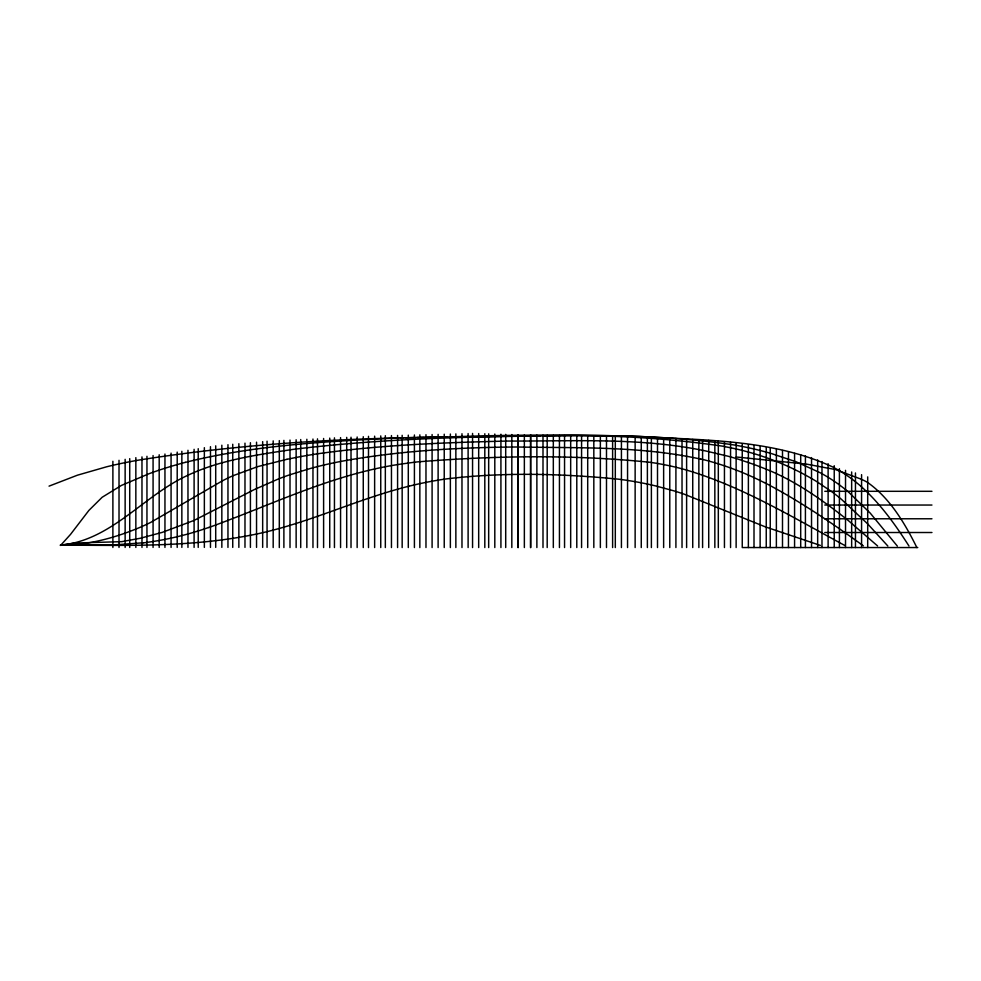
<?xml version="1.0" encoding="UTF-8"?>
<svg xmlns="http://www.w3.org/2000/svg" width="981" height="981" viewBox="0 0 981 981"><rect width="100%" height="100%" fill="white"/><g stroke="black" fill="none" stroke-linecap="round" stroke-linejoin="round"><path stroke-width="1.47" d="M794.573 547.545L794.573 453.357M60.528 545.461L70.522 534.4L88.903 510.402L102.147 497.269L121.423 485.423L149.296 473.615A393.013 393.013 0 0 1 185.299 462.37M49.05 486.135L77.413 475.196L106.61 466.797A444.074 444.074 0 0 1 139.707 459.942C228.328 445.901 318.016 439.488 407.679 437.734M208.732 527.545C273.773 504.099 336.79 472.229 406.146 463.375A390.046 390.046 0 0 1 417.342 461.904C494.571 455.638 572.646 454.399 649.79 462.272A274.472 274.472 0 0 1 683.168 469.102C740.913 485.509 792.55 517.33 844.997 545.571M185.299 462.382C254.802 445.018 326.661 441.413 397.93 437.992M409.273 486.11C355.343 499.464 305.116 524.97 250.327 535.283C187.812 547.521 123.716 545.289 60.381 545.154L113.036 544.97L142.968 542.8M286.979 459.304L257.795 466.588L232.902 475.76A186.954 186.954 0 0 0 222.675 480.678L150.731 522.383A203.95 203.95 0 0 1 140.442 527.177C115.194 537.833 88.118 545.301 60.528 545.154L74.838 543.069L121.828 541.647L140.32 538.25L162.233 532.389L194.042 520.42L254.324 489.568L278.629 478.863A282.773 282.773 0 0 1 289.285 474.939L310.879 468.329A395.932 395.932 0 0 1 347.777 460.175C403.534 450.561 460.101 447.422 516.607 446.993C577.883 448.17 640.078 445.877 700.348 459.022M60.528 545.154C111.503 540.556 143.545 495.393 187.862 475.282C220.958 459.66 257.696 454.755 293.527 449.323C375.515 439.353 458.262 436.704 540.789 436.067M400.138 437.967L403.902 437.845M405.472 437.759L415.208 437.526M449.408 436.913C512.842 434.522 576.362 434.608 639.784 436.435C704.517 440.457 772.758 439.157 832.783 467.017A144.33 144.33 0 0 1 863.721 488.832C881.6 505.473 895.898 525.534 908.982 546.037M409.236 437.649L418.985 437.44M416.79 437.477L447.25 436.937M445.607 436.999C541.72 436.68 638.496 430.634 733.96 444.945A346.256 346.256 0 0 1 771.017 453.43L796.155 461.793L820.386 472.842A169.235 169.235 0 0 1 848.504 492.033L870.257 513.149L897.345 546.098M420.591 437.403L424.405 437.33M439.635 437.072L443.437 437.011M426.563 437.305L437.992 437.134M544.541 436.03C604.774 434.424 665.339 437.649 724.947 446.514M824.788 491.309L931.95 491.309M824.788 505.043L931.95 505.043M824.788 518.777L931.95 518.777M824.788 532.511L931.95 532.511M917.775 547.545L742.249 547.545L742.249 443.866M736.13 456.987L805.413 464.013A107.162 107.162 0 0 1 807.719 464.332L826.566 467.937A56.371 56.371 0 0 0 828.884 468.305L835.542 469.58L860.815 479.047A53.648 53.648 0 0 1 867.695 482.517C890.135 498.409 904.825 523.302 916.855 547.545M820.349 545.399L765.536 526.944L684.628 494.338A286.501 286.501 0 0 0 673.873 490.843L655.749 485.951A341.032 341.032 0 0 0 618.496 479.182C561.34 473.541 503.363 472.045 446.245 478.924A358.899 358.899 0 0 0 409.273 486.135M764.334 482.505C799.11 500.653 831.716 522.787 863.366 545.865M877.603 545.963L848.626 520.825A558.863 558.863 0 0 0 835.542 510.623C813.372 493.848 789.889 478.36 763.843 468.28A340.701 340.701 0 0 0 753.224 464.209L738.828 459.353A296.593 296.593 0 0 0 727.914 456.19L705.854 450.99A525.791 525.791 0 0 0 694.72 448.82C633.052 437.698 570.047 441.315 507.717 441.045C443.915 442.566 379.966 444.908 316.704 453.921A502.26 502.26 0 0 0 286.979 459.316M887.854 546.037L867.817 524.038L841.195 499.096A193.171 193.171 0 0 0 832.256 492.07L816.548 481.475A268.892 268.892 0 0 0 724.922 446.686M861.576 547.545L861.576 474.657M828.111 547.545L828.111 463.719M867.695 476.889L867.695 547.545M855.457 472.952L855.457 547.545M851.655 471.959L851.655 547.545M845.524 470.34L845.524 547.545M839.405 468.722L839.405 547.545M834.23 465.705L834.23 547.545M821.98 461.511L821.98 547.545M817.663 459.881L817.663 547.545M811.532 457.575L811.532 547.545M805.413 455.748L805.413 547.545M800.704 454.718L800.704 547.545M788.454 451.959L788.454 547.545M782.495 450.475L782.495 547.545M776.376 449.372L776.376 547.545M770.244 448.366L770.244 547.545M766.247 447.692L766.247 547.545M760.128 446.698L760.128 547.545M754.009 445.693L754.009 547.545M748.38 444.749L748.38 547.545M736.13 442.995L736.13 547.545M730.563 442.296L730.563 547.545M724.444 441.793L724.444 547.545M718.313 441.192L718.313 547.545M714.842 440.874L714.842 547.545M708.723 440.334L708.723 547.545M702.592 439.991L702.592 547.545M698.864 439.831L698.864 547.545M692.733 439.427L692.733 547.545M686.614 439.047L686.614 547.545M682.028 438.777L682.028 547.545M675.909 438.446L675.909 547.545M669.778 438.213L669.778 547.545M663.634 437.992L663.634 547.545M657.503 437.759L657.503 547.545M651.384 437.526L651.384 547.545M647.386 437.379L647.386 547.545M641.267 437.244L641.267 547.545M635.136 437.097L635.136 547.545M627.558 436.888L627.558 547.545M621.427 436.766L621.427 547.545M615.308 436.643L615.308 547.545M612.61 436.594L612.61 547.545M606.491 436.471L606.491 547.545M600.36 436.337L600.36 547.545M593.824 436.202L593.824 547.545M587.705 436.067L587.705 547.545M581.574 435.944L581.574 547.545M576.791 435.822L576.791 547.545M570.672 435.662L570.672 547.545M564.553 435.564L564.553 547.545M559.44 435.478L559.44 547.545M553.321 435.38L553.321 547.545M547.19 435.282L547.19 547.545M542.996 435.208L542.996 547.545M536.877 435.11L536.877 547.545M530.758 435.012L530.758 547.545M530.476 435L530.476 547.545M524.357 434.902L524.357 547.545M518.226 434.73L518.226 547.545M517.943 434.718L517.943 547.545M511.824 434.534L511.824 547.545M505.705 434.35L505.705 547.545M500.923 434.203L500.923 547.545M494.804 434.019L494.804 547.545M488.673 433.835L488.673 547.545M484.81 433.725L484.81 547.545M478.679 433.541L478.679 547.545M472.56 433.43L472.56 547.545M468.109 433.553L468.109 547.545M461.977 433.725L461.977 547.545M455.858 433.884L455.858 547.545M450.365 434.043L450.365 547.545M444.234 434.215L444.234 547.545M438.115 434.362L438.115 547.545M432.094 434.522L432.094 547.545M425.975 434.693L425.975 547.545M419.843 434.841L419.843 547.57M414.411 434.975L414.411 547.545M408.292 435.135L408.292 547.545M402.161 435.306L402.161 547.545M397.587 435.429L397.587 547.545M391.456 435.564L391.456 547.545M385.337 435.711L385.337 547.545M380.751 435.907L380.751 547.545M374.632 436.165L374.632 547.545M368.5 436.337L368.5 547.57M363.264 436.717L363.264 547.545M357.145 436.999L357.145 547.545M351.014 437.207L351.014 547.545M346.698 437.379L346.698 547.545M340.566 437.6L340.566 547.545M334.447 437.845L334.447 547.545M329.739 438.09L329.739 547.545M323.607 438.482L323.607 547.545M317.488 438.85L317.488 547.545M312.964 439.047L312.964 547.545M306.845 439.267L306.845 547.545M300.713 439.525L300.713 547.545M296.139 439.758L296.139 547.545M290.008 440.064L290.008 547.545M283.889 440.371L283.889 547.545M279.303 440.604L279.303 547.545M273.184 440.886L273.184 547.545M267.053 441.192L267.053 547.386M262.663 441.634L262.663 547.386M256.544 442.173L256.544 547.386M250.413 442.701L250.413 547.386M244.98 443.154L244.98 547.386M238.861 443.694L238.861 547.398M232.742 444.258L232.742 547.398M227.96 444.675L227.96 547.398M221.841 445.215L221.841 547.398M215.71 445.84L215.71 547.398M210.474 446.686L210.474 547.398M204.355 447.679L204.355 547.398M198.223 448.685L198.223 547.41M194.103 449.323L194.103 547.41M187.972 450.279L187.972 547.41M181.853 451.309L181.853 547.41M177.205 452.106L177.205 547.41M171.074 453.124L171.074 547.41M164.955 454.031L164.955 547.423M159.192 454.767L159.192 547.423M153.073 455.552L153.073 547.435M146.954 456.3L146.954 547.435M141.975 456.901L141.975 547.447M135.844 457.637L135.844 547.447M129.725 458.63L129.725 547.459M125.139 459.341L125.139 547.459M119.02 460.31L119.02 547.472M112.889 461.278L112.889 547.472M700.385 458.863A291.026 291.026 0 0 1 764.273 482.627M208.708 527.471A316.409 316.409 0 0 1 142.981 542.922"/></g></svg>
